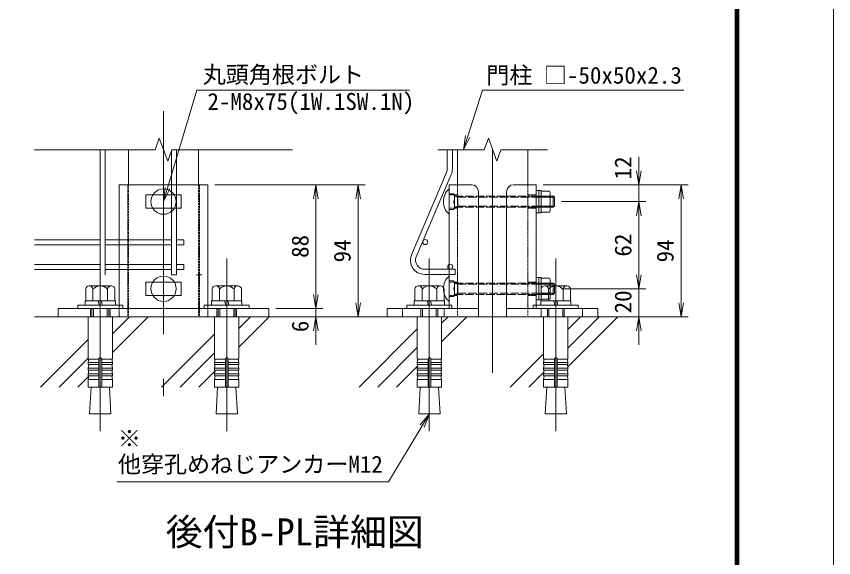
# Model space of a CAD drawing. Units: millimetres, scale not verified, with parts at other scales. Extents: x -4200 to 4200, y -2970 to 2970.
# Drawn here: x 1874 to 4200, y -726 to 816 of the extents above; entities that cross this region are included whole.
import ezdxf
from ezdxf.enums import TextEntityAlignment as Align

# ---------------------------------------------------------------- set-up
doc = ezdxf.new("R2010")
doc.units = ezdxf.units.MM
doc.header["$LTSCALE"] = 20
for name, pattern in [('DASHED', [7.5, 6, -1.5]), ('USER1', [50.8, 31.75, -6.35, 6.35, -6.35]), ('USER3', [0.375, 0.25, -0.125])]:
    doc.linetypes.add(name, pattern=pattern)
for name, color, linetype, lineweight in [('0-0_D-STR-TXT', 7, 'Continuous', 9), ('0-1_D-STR1', 1, 'Continuous', 18), ('0-2_D-STR-DIM', 7, 'Continuous', 9), ('0-3_0', 7, 'Continuous', 9), ('0-5_D-STR3', 3, 'Continuous', 13), ('0-6_D-BMK', 2, 'USER1', 13), ('0-8_D-STR2', 7, 'Continuous', 9), ('0-9_D-BGD', 7, 'Continuous', 9), ('0-A_D-DCR-HCH', 7, 'Continuous', 9), ('0-C_D-TTL', 7, 'Continuous', 9)]:
    doc.layers.add(name, color=color, linetype=linetype, lineweight=lineweight)
doc.layers.add('0-B_D-TTL-TXT', color=7, linetype='Continuous')
doc.styles.add('ＭＳ ゴシック', font='')
doc.styles.get('ＭＳ ゴシック').set_extended_font_data('MS Gothic')

# ---------------------------------------------------------------- blocks, each defined once
blk = doc.blocks.new('JIS 丸頭角根ボルト(1W.1SW.1N)')
at = {"layer": '0-5_D-STR3'}
for p, q in [((91676.64, 43342.43), (91676.64, 43702.43)), ((92956.64, 43682.43), (92956.64, 43362.43)), ((92988.64, 43682.43), (92956.64, 43682.43)), ((92988.64, 43672.43), (92988.64, 43372.43)), ((92988.64, 43672.43), (93104.64, 43672.43)), ((93118.64, 43637.99), (93118.64, 43407.09)), ((92916.64, 43602.43), (93160.64, 43602.43)), ((92916.64, 43586.43), (93160.64, 43586.43)), ((92988.64, 43597.43), (93104.64, 43597.43)), ((93160.64, 43442.54), (93160.64, 43602.54)), ((93160.64, 43602.54), (93176.64, 43586.54)), ((93176.64, 43458.54), (93176.64, 43586.54)), ((92916.64, 43458.52), (93160.64, 43458.52)), ((92916.64, 43442.43), (93160.64, 43442.43)), ((92988.64, 43447.43), (93104.64, 43447.43)), ((93160.64, 43442.54), (93176.64, 43458.54)), ((92988.64, 43372.43), (93104.64, 43372.43))]:
    blk.add_line(p, q, dxfattribs=at)
at = {"layer": '0-5_D-STR3', "linetype": 'DASHED'}
for p, q in [((91676.64, 43635.43), (91744.64, 43635.43)), ((91744.64, 43635.43), (91756.64, 43614.65)), ((91756.64, 43430.22), (91756.64, 43614.65)), ((91756.64, 43602.43), (92916.64, 43602.43)), ((91756.64, 43602.43), (91800.64, 43586.43)), ((91800.64, 43442.43), (91800.64, 43602.43)), ((91800.64, 43586.43), (92916.64, 43586.43)), ((91676.64, 43409.43), (91744.64, 43409.43)), ((91744.64, 43409.43), (91756.64, 43430.22)), ((91756.64, 43442.43), (91800.64, 43458.43)), ((91756.64, 43442.43), (92916.64, 43442.43)), ((91800.64, 43458.43), (92916.64, 43458.52))]:
    blk.add_line(p, q, dxfattribs=at)
at = {"layer": '0-5_D-STR3'}
blk.add_lwpolyline([(92956.64, 43682.43), (92956.64, 43362.43), (92916.64, 43362.43), (92916.64, 43682.43)], close=True, dxfattribs=at)
blk.add_lwpolyline([(92988.64, 43682.43), (92988.64, 43362.43), (92956.64, 43362.43)], dxfattribs=at)
for centre, radius, start, end in [((91839.14, 43522.43), 242.5, 132.07502, 227.92498), ((93061.75, 43634.93), 56.97, 318.83491, 41.16509), ((92910.74, 43522.43), 207.89, 338.85295, 21.14705), ((93061.7, 43409.93), 57.01, 318.86505, 41.13495)]:
    blk.add_arc(centre, radius, start, end, dxfattribs=at)
at = {"layer": '0-5_D-STR3', "linetype": 'DASHED'}
for centre, radius, start, end in [((91616.61, 43578.93), 139.94, 336.18668, 23.81332), ((91617.66, 43465.93), 138.98, 336.0128, 23.9872)]:
    blk.add_arc(centre, radius, start, end, dxfattribs=at)
blk = doc.blocks.new('_Open')
at = {"layer": '0-3_0'}
blk.add_line((-20, 3.33), (0, 0), dxfattribs=at)
blk.add_lwpolyline([(-20, -3.33), (0, 0), (-20, 0)], dxfattribs=at)
blk = doc.blocks.new('BREAK')
at = {"layer": '0-3_0'}
for p, q in [((704.8, 256.5), (0, 513)), ((-704.8, -256.5), (704.8, 256.5)), ((0, -513), (-704.8, -256.5))]:
    blk.add_line(p, q, dxfattribs=at)
blk = doc.blocks.new('他穿孔めねじアンカーM12')
at = {"layer": '0-5_D-STR3', "lineweight": 18}
for p, q in [((116038.2, 56481.4), (116038.2, 55817.4)), ((117493.1, 56681.4), (116246, 56681.4)), ((116389.6, 56681.4), (117349.6, 56681.4)), ((116453.9, 55817.4), (116453.9, 56481.4)), ((117285.3, 55817.4), (117285.3, 56481.4)), ((117700.9, 55817.4), (117700.9, 56481.4)), ((115589.6, 55577.4), (115589.6, 55393.4)), ((118149.6, 55577.4), (115589.6, 55577.4)), ((115589.6, 55393.4), (118149.6, 55393.4)), ((117729.6, 55817.4), (116009.6, 55817.4)), ((116009.6, 55817.4), (116009.6, 55577.4)), ((116009.6, 55577.4), (117729.6, 55577.4)), ((116038.2, 55817.4), (117700.9, 55817.4)), ((116389.8, 55393.4), (116389.8, 54913.4)), ((116476.2, 54913.4), (116476.2, 55393.4)), ((116749.6, 55817.4), (116813.9, 55577.4)), ((116989.6, 55577.4), (116925.3, 55817.4)), ((117263.4, 54913.4), (117263.4, 55393.4)), ((117349.8, 54913.4), (117349.8, 55393.4)), ((117729.6, 55577.4), (117729.6, 55817.4)), ((118149.6, 55393.4), (118149.6, 55577.4)), ((116177.6, 54913.4), (116177.6, 52510.4)), ((117561.6, 54913.4), (117561.6, 52510.4)), ((116789.6, 52510.4), (116177.6, 52510.4)), ((116177.6, 52310.4), (116212.3, 52507.3)), ((116177.6, 52310.4), (116789.6, 52310.4)), ((116177.6, 52310.4), (116177.6, 52190.4)), ((116177.6, 52190.4), (116789.6, 52190.4)), ((116177.6, 51990.4), (116212.3, 52187.3)), ((116789.6, 52510.4), (116789.6, 50913.4)), ((116949.6, 52510.4), (117561.6, 52510.4)), ((116949.6, 52510.4), (116949.6, 50913.4)), ((117561.6, 52310.4), (116949.6, 52310.4)), ((117561.6, 52190.4), (116949.6, 52190.4)), ((117561.6, 52310.4), (117526.8, 52507.3)), ((117561.6, 51990.4), (117526.8, 52187.3)), ((117561.6, 52310.4), (117561.6, 52190.4)), ((116177.6, 51990.4), (116789.6, 51990.4)), ((116177.6, 51990.4), (116177.6, 51870.4)), ((116177.6, 51870.4), (116789.6, 51870.4)), ((116177.6, 51670.4), (116212.3, 51867.3)), ((116177.6, 51670.4), (116789.6, 51670.4)), ((116177.6, 51670.4), (116177.6, 51550.4)), ((117561.6, 51990.4), (116949.6, 51990.4)), ((117561.6, 51870.4), (116949.6, 51870.4)), ((117561.6, 51670.4), (116949.6, 51670.4)), ((117561.6, 51670.4), (117526.8, 51867.3)), ((117561.6, 51990.4), (117561.6, 51870.4)), ((117561.6, 51670.4), (117561.6, 51550.4)), ((116177.6, 51353.4), (116212.3, 51550.4)), ((116177.6, 51550.4), (116789.6, 51550.4)), ((116177.6, 51353.4), (116789.6, 51353.4)), ((116177.6, 51353.4), (116177.6, 50913.4)), ((117561.6, 51550.4), (116949.6, 51550.4)), ((117561.6, 51353.4), (116949.6, 51353.4)), ((117561.6, 51353.4), (117526.8, 51550.4)), ((117561.6, 51353.4), (117561.6, 50913.4)), ((116177.6, 50913.4), (117561.6, 50913.4)), ((116350, 50913.4), (116263.3, 49385.4)), ((117389.1, 50913.4), (117475.9, 49385.4)), ((117475.9, 49385.4), (116263.3, 49385.4))]:
    blk.add_line(p, q, dxfattribs=at)
at = {"layer": '0-5_D-STR3'}
blk.add_line((116177.6, 54913.4), (117561.6, 54913.4), dxfattribs=at)
at = {"layer": '0-5_D-STR3', "lineweight": 18}
for centre, radius, start, end in [((116246, 56473.4), 208, 2.20423, 177.79577), ((116869.6, 56149.4), 532, 38.61324, 141.38676), ((117493.1, 56473.4), 208, 2.20423, 177.79577), ((116869.6, 52510.4), 80, 0, 180)]:
    blk.add_arc(centre, radius, start, end, dxfattribs=at)
blk = doc.blocks.new('後付B-PL詳細図\u3000正面')
at = {"layer": '0-5_D-STR3', "linetype": 'DASHED'}
for p, q in [((174339.9, 62433.4), (174339.9, 54913.4)), ((178419.9, 62433.4), (178419.9, 54913.4)), ((172219.9, 55393.4), (172219.9, 54913.4)), ((173339.9, 55393.4), (173339.9, 54913.4)), ((173859.9, 55393.4), (173859.9, 54913.4)), ((178899.9, 55393.4), (178899.9, 54913.4)), ((179419.9, 55393.4), (179419.9, 54913.4)), ((180539.9, 55393.4), (180539.9, 54913.4))]:
    blk.add_line(p, q, dxfattribs=at)
at = {"layer": '0-5_D-STR3'}
for p, q in [((178899.9, 62433.4), (178899.9, 55393.4)), ((177379.3, 61853.4), (175379, 61853.4)), ((175379, 61853.4), (175379, 61093.4)), ((177379, 61853.4), (177379, 61093.4)), ((177379, 61093.4), (175379.3, 61093.4)), ((177379.3, 56893.4), (175379, 56893.4)), ((175379, 56893.4), (175379, 56133.4)), ((177379, 56893.4), (177379, 56133.4)), ((177379, 56133.4), (175379.3, 56133.4)), ((170380.1, 55393.4), (182380.1, 55393.4)), ((182380.1, 55393.4), (182380.1, 54913.4))]:
    blk.add_line(p, q, dxfattribs=at)
for points in [[(178899.9, 62433.4), (173859.9, 62433.4), (173859.9, 55393.4)], [(170380.1, 55393.4), (170380.1, 54913.4), (182380.1, 54913.4)]]:
    blk.add_lwpolyline(points, dxfattribs=at)
blk = doc.blocks.new('後付B-PL\u3000詳細図\u3000側面図')
at = {"layer": '0-5_D-STR3'}
for p, q in [((193912.4, 62433.4), (192632.4, 62433.4)), ((192632.4, 62433.4), (192632.4, 55393.4)), ((194312.4, 54913.4), (194312.4, 62033.4)), ((194312.4, 55393.4), (189112.4, 55393.4)), ((189112.4, 55393.4), (189112.4, 54913.4)), ((194312.4, 54913.4), (189112.4, 54913.4))]:
    blk.add_line(p, q, dxfattribs=at)
at = {"layer": '0-5_D-STR3', "linetype": 'DASHED'}
for p, q in [((193112.4, 62433.4), (193112.4, 55393.4)), ((193112.4, 61853.4), (192632.4, 61853.4)), ((193112.4, 61093.4), (192632.4, 61093.4)), ((193112.4, 56893.4), (192632.4, 56893.4)), ((193112.4, 56133.4), (192632.4, 56133.4)), ((189992.4, 55393.4), (189992.4, 54913.4)), ((192352.4, 55393.4), (192352.4, 54913.4))]:
    blk.add_line(p, q, dxfattribs=at)
at = {"layer": '0-5_D-STR3'}
blk.add_arc((193912.4, 62033.4), 400, 0, 90, dxfattribs=at)
blk = doc.blocks.new('MLeader2')
at = {"layer": '0-2_D-STR-DIM'}
blk.add_line((3022.82, -347.18), (3049.13, -316.32), dxfattribs=at)
for points in [[(3034.25, -354.04), (3049.13, -316.32), (3028.53, -350.61)], [(3028.53, -350.61), (2932.85, -509.92), (2549.15, -509.92), (2159.31, -509.92)]]:
    blk.add_lwpolyline(points, dxfattribs=at)
blk = doc.blocks.new('MLeader3')
at = {"layer": '0-0_D-STR-TXT'}
blk.add_line((3164.87, 472.03), (3146.35, 435.95), dxfattribs=at)
for points in [[(3158.52, 474.06), (3200.48, 605.39), (3766.19, 605.39), (3773.39, 605.39)], [(3152.17, 476.09), (3146.35, 435.95), (3158.52, 474.06)]]:
    blk.add_lwpolyline(points, dxfattribs=at)
blk = doc.blocks.new('MLeader6')
at = {"layer": '0-2_D-STR-DIM'}
blk.add_line((2310.33, 324.49), (2292.49, 288.07), dxfattribs=at)
for points in [[(2303.94, 326.4), (2387.24, 605.39), (2740.94, 605.39), (2992.77, 605.39)], [(2297.55, 328.3), (2292.49, 288.07), (2303.94, 326.4)]]:
    blk.add_lwpolyline(points, dxfattribs=at)

msp = doc.modelspace()

# ---------------------------------------------------------------- linework, layer by layer
at = {"layer": '0-1_D-STR1'}
for p, q in [((2192.5, 435.95), (2192.5, 336.08)), ((2392.5, 435.95), (2392.5, 336.08)), ((3129.12, 435.95), (3129.12, 336.09)), ((3329.12, 435.95), (3329.12, 336.09))]:
    msp.add_line(p, q, dxfattribs=at)
at = {"layer": '0-1_D-STR1', "linetype": 'USER3'}
for p, q in [((2192.5, 336.09), (2192.5, -39.92)), ((2392.5, 336.09), (2392.5, -39.92)), ((3129.12, 336.09), (3129.12, -39.92)), ((3329.12, 336.09), (3329.12, -39.92)), ((2212.5, -39.92), (2372.5, -39.92)), ((3129.12, -39.92), (3329.12, -39.92))]:
    msp.add_line(p, q, dxfattribs=at)
at = {"layer": '0-2_D-STR-DIM'}
for p, q in [((3645.6, 376.09), (3645.6, 416.09)), ((2438.5, 336.08), (2746.37, 336.08)), ((2438.5, 336.08), (2866.37, 336.08)), ((3373.12, 336.09), (3665.6, 336.09)), ((3373.12, 336.09), (3785.6, 336.09)), ((3645.6, 336.09), (3645.6, 288.09)), ((2726.37, 296.08), (2726.37, 24.08)), ((2846.37, 296.08), (2846.37, 0.08)), ((3425.12, 288.09), (3665.6, 288.09)), ((3425.12, 288.09), (3665.6, 288.09)), ((3765.6, 296.09), (3765.6, 0.08)), ((3645.6, 248.09), (3645.6, 80.11)), ((3645.6, 248.09), (3645.6, 208.09)), ((3645.6, 80.11), (3645.6, 120.11)), ((2726.37, 24.08), (2726.37, 64.08)), ((3425.12, 40.11), (3665.6, 40.11)), ((3425.12, 40.11), (3665.6, 40.11)), ((3645.6, -39.92), (3645.6, 40.11)), ((2612.5, -15.92), (2746.37, -15.92)), ((2612.5, -15.92), (2746.37, -15.92)), ((2726.37, -15.92), (2726.37, -39.92)), ((2612.5, -39.92), (2746.37, -39.92)), ((2612.5, -39.92), (2866.37, -39.92)), ((3549.12, -39.92), (3665.6, -39.92)), ((3549.12, -39.92), (3785.6, -39.92)), ((2726.37, -79.92), (2726.37, -119.92)), ((3645.6, -79.92), (3645.6, -119.92))]:
    msp.add_line(p, q, dxfattribs=at)
at = {"layer": '0-5_D-STR3', "lineweight": 18}
msp.add_line((2985.35, -15.92), (3113.35, -15.92), dxfattribs=at)
at = {"layer": '0-5_D-STR3'}
msp.add_line((3014.75, -39.92), (3083.95, -39.92), dxfattribs=at)
for centre in [(2292.49, 288.07), (2292.51, 40.08)]:
    msp.add_circle(centre, 36, dxfattribs=at)
at = {"layer": '0-6_D-BMK'}
for p, q in [((2292.51, 545.51), (2292.51, -266.23)), ((3229.12, 435.95), (3229.12, -266.23)), ((2112.51, 126.48), (2112.51, -365.53)), ((2472.51, 126.48), (2472.51, -365.53)), ((3049.12, 126.48), (3049.12, -365.53)), ((3409.12, 126.48), (3409.12, -365.53))]:
    msp.add_line(p, q, dxfattribs=at)
at = {"layer": '0-8_D-STR2'}
for p, q in [((2112.21, 435.95), (2112.21, 80.08)), ((2126.61, 435.95), (2126.61, 80.08)), ((2315.29, 435.95), (2315.29, 80.08)), ((2329.69, 435.95), (2329.69, 80.08)), ((3100.32, 381.23), (3100.32, 435.95)), ((3114.72, 381.23), (3114.72, 435.95)), ((2998.7, 136.62), (3098.28, 371.23)), ((3011.95, 131), (3111.54, 365.6)), ((2112.21, 179.38), (1925.6, 179.38)), ((2112.21, 164.98), (1925.6, 164.98)), ((2315.29, 179.38), (2126.61, 179.38)), ((2315.29, 164.98), (2126.61, 164.98)), ((2350.49, 179.38), (2329.69, 179.38)), ((2350.49, 164.98), (2329.69, 164.98)), ((2350.49, 179.38), (2350.49, 164.98)), ((2112.21, 108.88), (1925.6, 108.88)), ((2112.21, 94.48), (1925.6, 94.48)), ((2315.29, 108.88), (2126.61, 108.88)), ((2315.29, 94.48), (2126.61, 94.48)), ((2350.49, 108.88), (2329.69, 108.88)), ((2350.49, 94.48), (2329.69, 94.48)), ((2350.49, 108.88), (2350.49, 94.48)), ((3122.72, 95.39), (3035.52, 95.39)), ((3122.72, 95.39), (3122.72, 80.99)), ((2329.69, 80.08), (2315.29, 80.08)), ((2401.24, 80.08), (2386.84, 80.08)), ((3122.72, 80.99), (3035.52, 80.99))]:
    msp.add_line(p, q, dxfattribs=at)
for centre in [(3037.64, 173.1), (3108.72, 102.59)]:
    msp.add_circle(centre, 7.2, dxfattribs=at)
for centre, radius, start, end in [((3074.72, 381.23), 25.6, 337, 0), ((3074.72, 381.23), 40, 337, 0), ((3035.52, 120.99), 40, 157, 270), ((3035.52, 120.99), 25.6, 157, 270)]:
    msp.add_arc(centre, radius, start, end, dxfattribs=at)
at = {"layer": '0-9_D-BGD'}
for p, q in [((2659.4, -39.92), (1925.6, -39.92)), ((3596.01, -39.92), (2862.21, -39.92))]:
    msp.add_line(p, q, dxfattribs=at)
at = {"layer": '0-A_D-DCR-HCH'}
for p, q in [((1925.6, 435.95), (2268.56, 435.95)), ((2659.4, 435.95), (2316.44, 435.95)), ((3205.18, 435.95), (3072.86, 435.95)), ((3253.06, 435.95), (3385.37, 435.95)), ((2147.11, -141.43), (2248.62, -39.92)), ((2147.11, -88.39), (2195.58, -39.92)), ((2507.11, -126.11), (2593.29, -39.92)), ((2507.11, -73.07), (2540.26, -39.92)), ((3083.95, -111.38), (3155.41, -39.92)), ((3083.95, -58.35), (3102.38, -39.92)), ((3443.09, -182.58), (3585.75, -39.92)), ((3443.7, -128.93), (3532.71, -39.92)), ((3443.7, -75.89), (3479.68, -39.92)), ((2287.23, -239.92), (2437.91, -89.24)), ((2849.35, -239.92), (3014.75, -74.52)), ((1942.55, -239.92), (2077.91, -104.56)), ((2902.38, -239.92), (3014.75, -127.55)), ((1995.58, -239.92), (2077.91, -157.59)), ((2340.26, -239.92), (2437.91, -142.27)), ((3279.68, -239.92), (3374.52, -145.08)), ((2955.42, -239.92), (3015.92, -179.41)), ((2048.62, -239.92), (2079.47, -209.07)), ((2393.29, -239.92), (2439.35, -193.86)), ((3332.71, -239.92), (3375.36, -197.27))]:
    msp.add_line(p, q, dxfattribs=at)
at = {"layer": '0-C_D-TTL', "color": 2, "lineweight": 18}
msp.add_lwpolyline([(-4200, 2970), (4200, 2970), (4200, -2970), (-4200, -2970)], close=True, dxfattribs=at)
at = {"layer": '0-C_D-TTL'}
for points in [[(-3930, 2750), (3930, 2750), (3930, -2750), (-3930, -2750)], [(-3927.5, 2747.5), (3927.5, 2747.5), (3927.5, -2747.5), (-3927.5, -2747.5)], [(-3925, 2745), (3925, 2745), (3925, -2745), (-3925, -2745)], [(-3922.5, 2742.5), (3922.5, 2742.5), (3922.5, -2742.5), (-3922.5, -2742.5)], [(-3920, 2740), (3920, 2740), (3920, -2740), (-3920, -2740)]]:
    msp.add_lwpolyline(points, close=True, dxfattribs=at)

# ---------------------------------------------------------------- block references
at = {"layer": '0-0_D-STR-TXT'}
msp.add_blockref('MLeader3', (0, 0), dxfattribs=at)
at = {"layer": '0-2_D-STR-DIM'}
for name in ['MLeader6', 'MLeader2']:
    msp.add_blockref(name, (0, 0), dxfattribs=at)
at = {"layer": '0-2_D-STR-DIM', "xscale": 2, "yscale": 2}
for p, rotation in [((3645.6, 336.09), 270), ((2726.37, 336.08), 90), ((2846.37, 336.08), 90), ((3765.6, 336.09), 90), ((3645.6, 288.09), 90), ((3645.6, 288.09), 90), ((3645.6, 40.11), 270), ((3645.6, 40.11), 270), ((2726.37, -15.92), 270), ((2726.37, -15.92), 270), ((2846.37, -39.92), 270), ((3765.6, -39.92), 270), ((2726.37, -39.92), 90), ((3645.6, -39.92), 90)]:
    msp.add_blockref('_Open', p, dxfattribs=dict(at, rotation=rotation))
at = {"layer": '0-2_D-STR-DIM'}
for name, p, xscale, yscale in [('後付B-PL詳細図\u3000正面', (-6526.5, -2785.59), 0.05, 0.05), ('後付B-PL\u3000詳細図\u3000側面図', (-6526.51, -2785.59), 0.05, 0.05), ('後付B-PL\u3000詳細図\u3000側面図', (12984.74, -2785.59), -0.05, 0.05), ('JIS 丸頭角根ボルト(1W.1SW.1N)', (-15230.54, -8416.55), 0.2000036, 0.2000036), ('JIS 丸頭角根ボルト(1W.1SW.1N)', (-15230.54, -8664.56), 0.2000036, 0.2000036), ('他穿孔めねじアンカーM12', (-3730.97, -2785.59), 0.05, 0.05), ('他穿孔めねじアンカーM12', (-3370.97, -2785.59), 0.05, 0.05), ('他穿孔めねじアンカーM12', (-2794.13, -2785.59), 0.05, 0.05), ('他穿孔めねじアンカーM12', (-2434.36, -2785.59), 0.05, 0.05)]:
    msp.add_blockref(name, p, dxfattribs=dict(at, xscale=xscale, yscale=yscale))
at = {"layer": '0-A_D-DCR-HCH', "xscale": 0.04666667, "yscale": 0.04666667, "rotation": 270}
for p in [(2292.5, 435.95), (3229.12, 435.95)]:
    msp.add_blockref('BREAK', p, dxfattribs=at)

# ---------------------------------------------------------------- texts
at = {"layer": '0-0_D-STR-TXT', "style": 'ＭＳ ゴシック'}
for s, p in [('丸頭角根ボルト', (2404.16, 611.22)), ('門柱 □-50x50x2.3 ', (3211.3, 609.51)), ('2-M8x75(1W.1SW.1N)', (2417.5, 534.82)), ('※', (2162.64, -424.61)), ('他穿孔めねじアンカーM12', (2162.64, -498.05))]:
    msp.add_text(s, height=48.09, dxfattribs=at).set_placement(p, align=Align.BOTTOM_LEFT)
at = {"layer": '0-2_D-STR-DIM', "style": 'ＭＳ ゴシック'}
for s, p in [('12', (3638.86, 351.24)), ('88', (2719.62, 127.83)), ('62', (3638.86, 131.62)), ('94', (2839.62, 115.08)), ('94', (3758.86, 115.09)), ('20', (3638.86, -30.07)), ('6', (2719.62, -83.53))]:
    msp.add_text(s, height=48.09, rotation=90, dxfattribs=at).set_placement(p, align=Align.BOTTOM_LEFT)
at = {"layer": '0-B_D-TTL-TXT', "style": 'ＭＳ ゴシック'}
msp.add_text('後付B-PL詳細図', height=76.98, dxfattribs=at).set_placement((2298.7, -713.91), align=Align.BOTTOM_LEFT)

doc.saveas('drawing.dxf')
